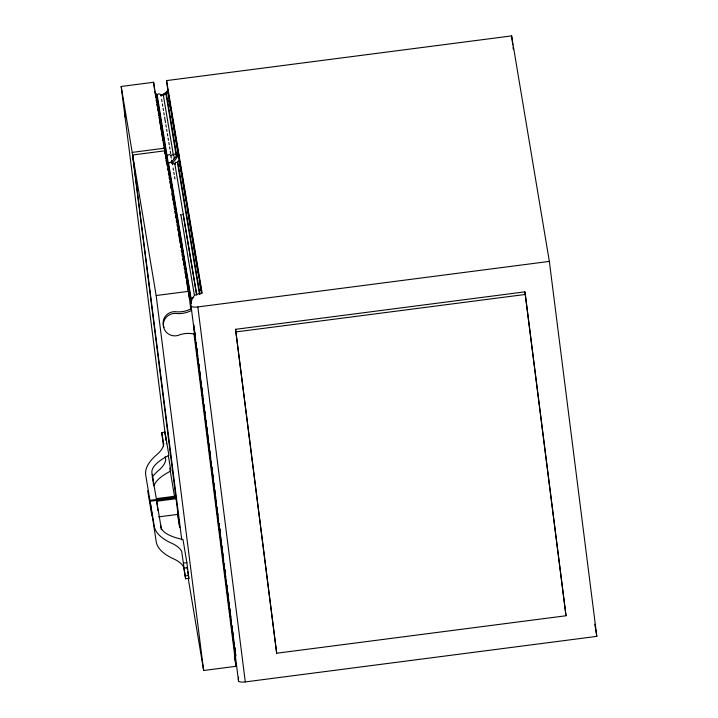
<?xml version="1.0" encoding="UTF-8"?>
<svg xmlns="http://www.w3.org/2000/svg" width="718" height="718" viewBox="0 0 718 718"><rect width="100%" height="100%" fill="white"/><g stroke="black" fill="none" stroke-linecap="round" stroke-linejoin="round"><path stroke-width="1.08" d="M168.254 163.139L157.197 95.135C157.951 92.784 161.218 94.022 161.083 96.194L161.756 94.65L162.681 94.668L163.462 95.844L164.063 93.717L165.948 94.004L176.305 156.452M191.643 301.829L168.658 163.65C169.412 161.308 172.688 162.537 172.553 164.709L173.226 163.166L174.429 163.381L174.923 164.359L175.533 162.232L177.409 162.519L199.424 294.048M171.333 157.969C169.17 153.311 175.901 154.065 173.855 158.75M173.433 155.42C173.182 153.338 176.089 154.666 176.44 153.535L166.28 92.819L168.2 92.568L178.36 153.284L176.44 153.535L176.861 156.865M165.948 94.004L166.28 92.819M177.409 162.519L177.75 161.335L179.671 161.092L201.758 293.115M165.984 440.313L121.18 86.474L153.607 82.274L165.903 158.202M166.576 80.596L511.611 35.9L549.342 261.397L596.82 636.372L245.305 681.912A6.543 1.759 -7.2 0 1 238.529 681.014L191.051 306.039A141.428 38.009 -7.2 0 1 193.986 296.013A9.253 2.486 -7.2 0 1 202.135 293.088L166.576 80.596L168.829 98.402M155.232 94.255L156.551 94.076L157.197 95.135M121.18 86.474L132.211 152.395L164.637 148.186M181.78 539.846L132.65 154.989L165.077 150.789L188.592 291.32L190.746 309.189M165.391 154.962L167.276 155.357L169.529 154.514L171.055 155.752M166.693 162.771L168.021 162.6L168.658 163.65M132.65 154.989L156.165 295.52L188.592 291.32M191.051 306.039A6.543 1.759 -7.2 0 0 197.827 306.936L549.342 261.397M235.558 329.329L524.894 291.849L525.325 294.443L566.008 615.748L276.681 653.227L235.558 329.329L276.681 653.227M235.998 331.922L525.325 294.443M163.489 446.291L161.756 432.559L165.023 432.155L168.909 455.356A95.593 25.686 -7.2 0 0 152.207 474.356L153.661 485.808M175.731 496.12L156.273 498.642L152.207 474.356M161.756 432.559L163.74 444.262A116.379 31.269 -7.2 0 1 156.641 454.799L155.689 455.625A184.58 49.605 -7.2 0 0 145.727 475.19L149.936 500.347L176.556 496.901M176.7 497.762L150.08 501.209L154.289 526.366A184.58 49.605 -7.2 0 0 170.238 542.584L171.422 543.122A116.379 31.269 -7.2 0 1 181.672 551.415L185.639 578.879L183.646 567.04A116.379 31.269 -7.2 0 0 173.397 558.748L172.212 558.209A184.58 49.605 -7.2 0 1 156.264 541.991L149.936 500.347M157.897 510.615L156.712 501.245L176.17 498.723M158.687 516.861L178.145 514.348M183.628 563.1L186.868 562.688L188.879 578.457L187.739 571.681M184.302 568.091L187.551 567.678M185.289 575.908L188.538 575.486M185.603 578.726L188.852 578.304M235.764 654.152L234.445 654.322L234.876 656.925M188.206 578.277L203.643 670.495L236.069 666.295L193.941 333.547M193.483 297.638L191.221 298.491L190.665 297.925L168.021 162.6M235.953 656.046L235.459 653.568M183.341 214.646L183.099 214.099L196.615 294.847M180.963 214.987L180.864 214.485L194.372 295.206M165.023 432.155L165.957 439.856M594.782 624.22L596.82 636.372M566.008 615.748L524.894 291.849M179.671 162.106L178.396 152.611A25.884 24.933 -9.5 0 1 170.256 162.582M169.295 99.856L169.663 102.046M170.022 104.236L177.552 149.191M177.92 151.381L178.279 153.58M180.433 166.423L180.065 164.216L180.371 166.621M180.801 168.631L181.169 170.839M181.537 173.047L181.914 175.255M182.282 177.463L197.612 269.079M197.98 271.287L198.347 273.495M198.715 275.703L199.092 277.911M199.46 280.119L201.309 291.158M170.938 110.464L169.286 100.556L169.565 102.773M171.306 112.663L171.674 114.862M172.042 117.07L172.419 119.269M172.787 121.468L178.127 153.392M178.495 155.6L178.863 157.798M180.748 169.071L185.343 196.544M185.711 198.742L186.079 200.941M186.447 203.14L186.815 205.33M187.183 207.529L197.486 269.062M197.854 271.26L198.213 273.459M198.581 275.658L198.949 277.857M199.317 280.056L199.685 282.246M200.053 284.445L201.157 291.041M177.75 161.335L200.026 294.461M163.381 95.359L173.388 155.142M174.851 163.875L196.759 295.026M161.64 99.497L162.008 101.705M162.376 103.913L162.744 106.12M163.112 108.328L163.489 110.527M163.857 112.735L164.225 114.943M164.593 117.151L165.517 122.661M165.885 124.869L166.253 127.077M166.621 129.285L166.989 131.484M167.357 133.692L167.734 135.899M168.102 138.107L168.47 140.306M168.838 142.514L169.206 144.722M169.574 146.93L169.942 149.138M170.31 151.336L170.687 153.544M173.101 167.985L173.469 170.175M173.828 172.365L174.196 174.546M174.564 176.736L174.932 178.917M156.551 94.076L167.841 163.668M155.411 95.359L155.788 97.567M156.156 99.775L156.524 101.974M156.892 104.182L157.26 106.39M157.628 108.597L158.005 110.805M158.373 113.013L158.741 115.221M159.109 117.429L162.986 140.611M163.354 142.819L163.731 145.027M164.099 147.235L164.467 149.443M164.835 151.651L165.203 153.858M166.881 163.875L167.249 166.082M167.617 168.299L167.994 170.507M168.362 172.715L168.73 174.932M169.098 177.14L169.475 179.347M169.843 181.564L170.211 183.772M170.579 185.989L170.956 188.197M171.88 193.725L172.248 195.933M172.616 198.15L172.984 200.358M173.352 202.566L173.729 204.783M174.097 206.99L174.465 209.198M174.833 211.415L175.21 213.623M175.578 215.813L175.937 218.012M176.305 220.202L176.673 222.4M177.041 224.59L177.409 226.789M177.777 228.979L178.145 231.178M178.513 233.368L180.164 243.24M180.532 245.439L180.9 247.629M181.268 249.828L181.636 252.018M181.995 254.217L182.363 256.407M182.731 258.606L183.099 260.796M183.467 262.985L183.835 265.184M184.203 267.374L184.571 269.573M184.939 271.763L185.307 273.962M185.675 276.152L186.034 278.351M186.402 280.541L189.346 298.096L190.665 297.925L191.365 303.472M234.409 656.414L236.069 666.295M186.868 562.688L182.991 539.487A95.593 25.686 -7.2 0 1 160.778 525.522L156.712 501.245M168.299 455.508L170.884 470.981A95.593 25.686 -7.2 0 0 154.191 485.485M187.003 567.256L187.371 569.473M169.762 468.046L174.537 496.605M177.481 514.187L179.688 527.362L132.211 152.395M165.185 456.702L165.723 459.888A116.379 31.269 -7.2 0 1 158.624 470.425L157.664 471.241A184.58 49.605 -7.2 0 0 152.081 477.228M147.702 490.816L151.911 515.973M166.459 443.832L166.334 442.791M511.611 35.9L512.733 44.803M513.02 47.029L513.298 49.255M180.622 168.658L181.026 171.288M181.313 173.505L181.591 175.722M179.949 164.323L180.236 166.54M180.514 168.757L180.792 170.974M178.638 155.501L180.227 167.016M197.827 306.936L245.305 681.912M178.611 155.788L178.89 158.005M179.141 160.024L179.455 162.447M168.2 92.568L169.466 102.53M169.744 104.738L170.022 106.955M169.116 100.619L169.394 102.845M199.021 363.954L199.308 366.171M206.192 420.604L206.479 422.83M219.843 528.358L220.121 530.584M227.014 585.017L227.292 587.234M234.93 647.492L235.208 649.709M193.824 324.68L194.246 328.009M194.524 330.235L194.946 333.565M195.368 336.904L195.646 339.12M196.068 342.459L196.355 344.676M196.777 348.015L197.055 350.231M197.477 353.57L197.764 355.787M198.186 359.126L198.464 361.342M198.886 364.681L199.308 368.011M199.586 370.237L200.008 373.566M200.295 375.792L200.717 379.122M200.995 381.348L201.417 384.677M201.695 386.903L202.117 390.233M202.548 393.563L202.826 395.789M203.248 399.118L203.526 401.344M203.948 404.674L204.235 406.9M204.657 410.229L204.935 412.455M205.357 415.785L205.635 418.011M206.057 421.34L206.479 424.679M206.766 426.896L207.188 430.235M207.466 432.451L207.888 435.79M208.175 438.007L208.597 441.346M208.875 443.562L209.297 446.901M209.719 450.231L209.997 452.457M210.419 455.786L210.706 458.012M211.128 461.342L211.406 463.568M211.828 466.897L212.106 469.123M212.528 472.453L212.95 475.792M213.237 478.009L213.659 481.347M213.937 483.564L214.359 486.903M214.646 489.12L215.068 492.458M215.346 494.675L215.768 498.014M216.19 501.344L216.468 503.569M216.89 506.899L217.177 509.125M217.599 512.455L217.877 514.68M218.299 518.01L218.577 520.236M218.999 523.566L219.286 525.791M219.708 529.121L220.13 532.451M220.408 534.677L220.83 538.006M221.117 540.232L221.539 543.562M221.817 545.788L222.239 549.117M222.517 551.343L222.939 554.673M223.361 558.012L223.648 560.228M224.07 563.567L224.348 565.784M224.77 569.123L225.048 571.34M225.47 574.678L225.757 576.895M226.179 580.234L226.457 582.451M226.879 585.789L227.301 589.119M227.588 591.345L228.01 594.675M228.288 596.9L228.71 600.23M228.988 602.456L229.41 605.786M229.697 608.011L230.119 611.341M230.541 614.68L230.819 616.897M231.241 620.235L231.528 622.452M231.95 625.791L232.228 628.008M232.65 631.346L232.928 633.563M233.35 636.902L233.772 640.232M234.059 642.457L234.481 645.787M234.759 648.013L235.181 651.343M195.646 340.359L193.959 327.031L194.21 329.741M195.924 342.576L196.346 345.914M196.633 348.131L197.055 351.47M197.333 353.687L197.755 357.017M198.033 359.242L198.455 362.572M198.742 364.798L202.817 397.009M203.104 399.235L203.526 402.565M203.804 404.781L204.226 408.12M204.504 410.337L204.926 413.676M205.213 415.893L209.288 448.104M209.566 450.33L209.988 453.659M210.275 455.885L210.697 459.215M210.975 461.441L211.397 464.77M211.684 466.996L212.106 470.326M212.384 472.543L216.459 504.763M216.746 506.98L217.168 510.31M217.446 512.535L217.868 515.865M218.146 518.091L218.568 521.421M218.855 523.646L222.93 555.858M223.208 558.083L223.639 561.413M223.917 563.63L224.339 566.969M224.617 569.186L225.039 572.515M225.326 574.741L225.748 578.071M226.026 580.297L230.101 612.508M230.388 614.734L230.81 618.063M231.088 620.289L231.51 623.619M231.788 625.836L232.21 629.174M232.497 631.391L235.45 654.717M194.345 330.854L235.136 652.985M171.611 160.195L171.898 162.412M165.077 150.789L166.621 163.031M166.19 160.428L166.468 162.654M165.535 156.075L165.813 158.292M153.607 82.274L154.451 88.951M154.738 91.177L155.016 93.403M156.165 295.52L203.643 670.495M160.778 525.522L161.299 529.696M238.529 681.014A141.428 38.009 -7.2 0 1 238.618 677.11M178.692 154.352A25.884 24.933 -9.5 0 1 172.015 163.157M124.986 116.154A19.305 18.596 -9.5 0 1 124.609 114.135M168.272 89.418A13.373 12.879 -9.5 0 1 161.065 95.314M168.416 90.288A13.373 12.879 -9.5 0 1 165.687 93.582M165.023 94.121A13.373 12.879 -9.5 0 1 163.578 95.09M125.129 117.025A19.305 18.596 -9.5 0 1 124.618 112.959M194.461 334.121A25.884 24.933 -9.5 0 0 177.813 335.521A11.676 11.255 -9.5 0 1 163.435 326.116A11.676 11.255 -9.5 0 1 175.004 313.353A25.884 24.933 -9.5 0 0 191.464 310.463M191.176 308.731A25.884 24.933 -9.5 0 1 174.716 311.621A11.676 11.255 -9.5 0 0 164 327.426"/></g></svg>
